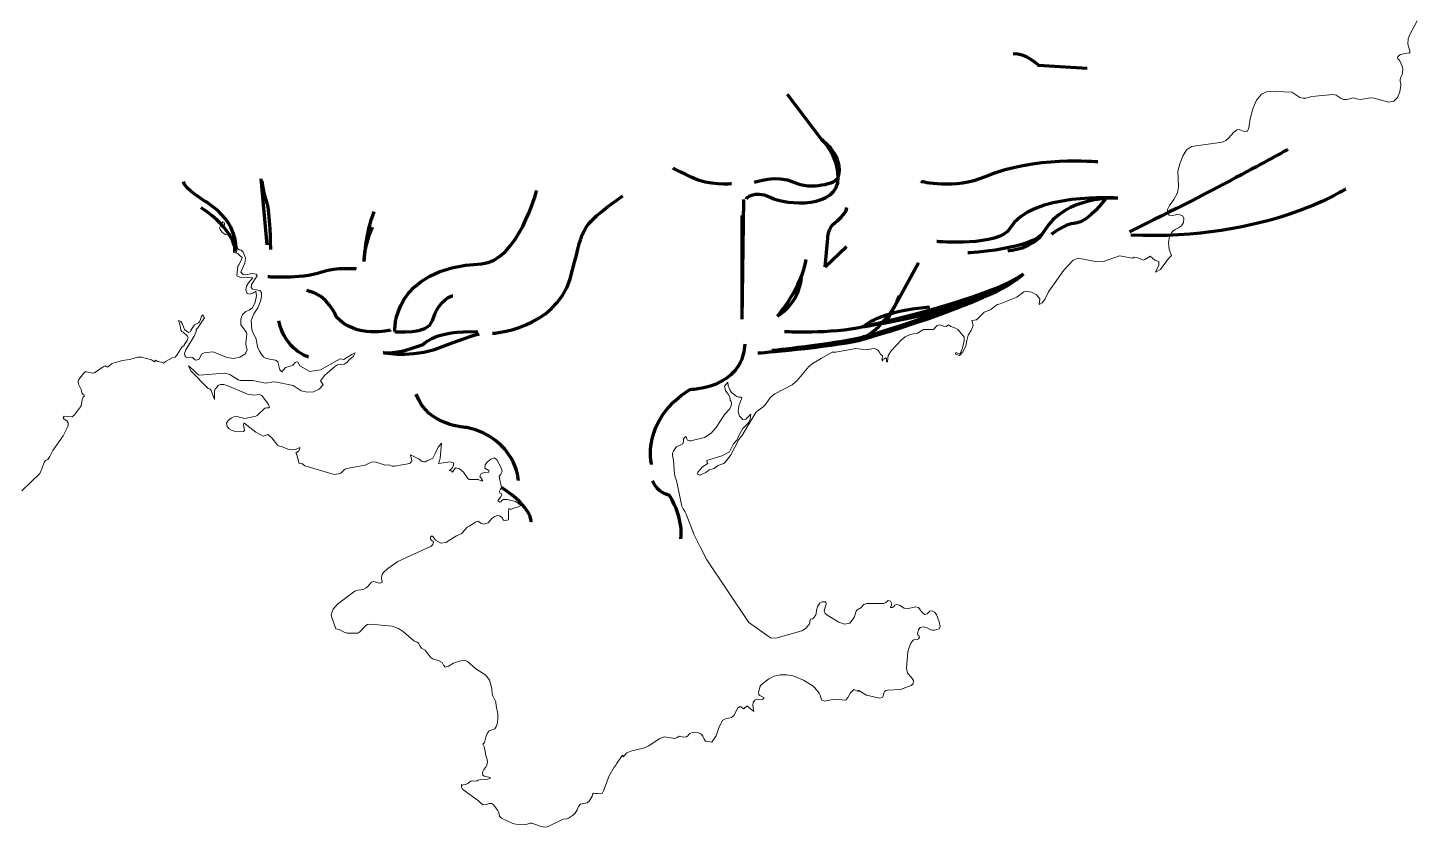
# Model space of a CAD drawing. Extents: x 53 to 3655, y -414 to 1712.
# Drawn here: x 328.3 to 643.2, y -414.1 to -232.9 of the extents above; entities that cross this region are included whole.
import ezdxf

# ---------------------------------------------------------------- set-up
doc = ezdxf.new("R2010")
doc.units = 0
doc.header["$MEASUREMENT"] = 0
for name, color, linetype in [('1-mar', 7, 'Continuous'), ('10-mar', 7, 'Continuous'), ('12-mar', 7, 'Continuous'), ('13-mar', 7, 'Continuous'), ('14-mar', 7, 'Continuous'), ('15-mar', 7, 'Continuous'), ('2-mar', 7, 'Continuous'), ('24-feb', 7, 'Continuous'), ('25-feb', 7, 'Continuous'), ('26-feb', 7, 'Continuous'), ('28-feb', 7, 'Continuous'), ('3-mar', 7, 'Continuous'), ('4-mar', 7, 'Continuous'), ('5-mar', 7, 'Continuous'), ('6-mar', 7, 'Continuous'), ('9-mar', 7, 'Continuous'), ('graphic', 7, 'Continuous')]:
    doc.layers.add(name, color=color, linetype=linetype)

msp = doc.modelspace()

# ---------------------------------------------------------------- linework, layer by layer
at = {"layer": '1-mar', "color": 140, "lineweight": 70, "true_color": 0x00b2ff}
msp.add_lwpolyline([(490.24, -298.92), (490.24, -275.46)], dxfattribs=at)
for points in [[(568.36, -242.12), (568.36, -242.12), (557.38, -241.47), (557.38, -241.47), (557.38, -241.47), (554.4, -238.49), (551.61, -238.86)], [(433.65, -302.15), (433.65, -302.15), (447.8, -301.25), (451.2, -289.79), (454.6, -278.33), (452.27, -278.68), (463.2, -270.98)], [(575.31, -271.52), (575.31, -271.52), (563.31, -270.81), (558.66, -279.04), (556.33, -283.16), (550.42, -283.52), (550.42, -283.52)], [(499.8, -301.74), (499.8, -301.74), (510.4, -302.3), (517.66, -300.63), (517.66, -300.63), (546.95, -294.64), (553.92, -288.66)], [(410.5, -301.47), (410.5, -301.47), (402.68, -303.42), (398.22, -298.4), (398.22, -298.4), (396.45, -293.35), (391.56, -292.49)], [(408.82, -306.49), (408.82, -306.49), (415.24, -307.88), (421.66, -305.37), (428.08, -302.86), (430.59, -302.3), (430.59, -302.3)], [(469.66, -331.88), (469.66, -331.88), (467.15, -322.12), (478.31, -314.86), (478.31, -314.86), (490.31, -314.86), (490.87, -304.53)], [(439.52, -335.51), (439.52, -335.51), (438.96, -326.02), (427.8, -323.51), (427.8, -323.51), (418.87, -323.23), (416.36, -315.98)]]:
    msp.add_open_spline(points, degree=3, knots=[0, 0, 0, 0, 1, 1, 1, 2, 2, 2, 2], dxfattribs=at)
msp.add_open_spline([(626.9, -269.49), (626.9, -269.49), (608.71, -281.31), (578.29, -279.91)], degree=3, dxfattribs=at)
at = {"layer": '10-mar', "color": 140, "lineweight": 70, "true_color": 0x00b2ff}
for points in [[(568.36, -242.12), (557.38, -241.47)], [(490.24, -298.92), (490.24, -275.46)], [(508.99, -287.08), (513.87, -282.47)], [(523.11, -299), (525.45, -294.83)]]:
    msp.add_lwpolyline(points, dxfattribs=at)
for points, knots in [([(491.15, -271.7), (491.15, -271.7), (492.64, -269.47), (496.54, -271.33), (500.45, -273.19), (511.99, -273.9), (511.99, -266.86), (511.99, -261.84), (508.27, -258.3), (508.27, -258.3), (508.27, -258.3), (500.45, -248.07), (500.45, -248.07)], [0, 0, 0, 0, 1, 1, 1, 2, 2, 2, 3, 3, 3, 4, 4, 4, 4]), ([(570.78, -263.33), (570.78, -263.33), (556.1, -262), (545.29, -266.67), (538.4, -269.65), (530.78, -267.79), (530.78, -267.79)], [0, 0, 0, 0, 1, 1, 1, 2, 2, 2, 2]), ([(375.43, -283.6), (375.43, -283.6), (376.52, -277.31), (368.89, -272.47), (368.89, -272.47), (363.61, -269.31), (363.61, -267.83)], [0, 0, 0, 0, 1, 1, 1, 2, 2, 2, 2]), ([(383.4, -283.14), (383.4, -283.14), (383.23, -274.3), (382.56, -272.63), (381.9, -270.96), (381.4, -267.62), (381.4, -267.62)], [0, 0, 0, 0, 1, 1, 1, 2, 2, 2, 2]), ([(575.31, -271.52), (575.31, -271.52), (555.52, -270.16), (550.87, -278.4), (548.54, -282.51), (534.31, -281.37), (534.31, -281.37)], [0, 0, 0, 0, 1, 1, 1, 2, 2, 2, 2]), ([(572.54, -271.71), (572.54, -271.71), (568.65, -276.92), (565.83, -277.17), (563.01, -277.42), (560.31, -279.74), (560.31, -279.74)], [0, 0, 0, 0, 1, 1, 1, 2, 2, 2, 2]), ([(496.9, -306.01), (496.9, -306.01), (510.18, -304.68), (517.44, -303.01), (517.44, -303.01), (546.42, -295.18), (553.92, -288.66)], [0, 0, 0, 0, 1, 1, 1, 2, 2, 2, 2]), ([(410.5, -301.47), (410.5, -301.47), (402.68, -303.42), (398.22, -298.4), (398.22, -298.4), (396.45, -293.35), (391.56, -292.49)], [0, 0, 0, 0, 1, 1, 1, 2, 2, 2, 2]), ([(411.49, -301.77), (411.49, -301.77), (419.1, -302.54), (420.03, -299.27), (421.48, -294.19), (424.63, -293.63), (424.63, -293.63)], [0, 0, 0, 0, 1, 1, 1, 2, 2, 2, 2]), ([(408.82, -306.49), (408.82, -306.49), (411.47, -307.19), (417.89, -304.67), (417.89, -304.67), (420.82, -301.28), (430.31, -301.84)], [0, 0, 0, 0, 1, 1, 1, 2, 2, 2, 2]), ([(469.66, -331.88), (469.66, -331.88), (467.15, -322.12), (478.31, -314.86), (478.31, -314.86), (490.31, -314.86), (490.87, -304.53)], [0, 0, 0, 0, 1, 1, 1, 2, 2, 2, 2]), ([(439.52, -335.51), (439.52, -335.51), (438.96, -326.02), (427.8, -323.51), (427.8, -323.51), (418.87, -323.23), (416.36, -315.98)], [0, 0, 0, 0, 1, 1, 1, 2, 2, 2, 2])]:
    msp.add_open_spline(points, degree=3, knots=knots, dxfattribs=at)
for points in [[(626.9, -269.49), (626.9, -269.49), (608.71, -281.31), (578.29, -279.91)], [(382.73, -289.28), (382.73, -289.28), (389.82, -289.91), (394.97, -288.23)], [(498.24, -298.24), (498.24, -298.24), (502.85, -295.73), (503.68, -289.59)], [(391.91, -307.51), (391.91, -307.51), (386.57, -306.01), (385.24, -299.33)]]:
    msp.add_open_spline(points, degree=3, dxfattribs=at)
at = {"layer": '12-mar', "color": 140, "lineweight": 70, "true_color": 0x00b2ff}
for points in [[(490.24, -298.92), (490.24, -275.46)], [(508.99, -287.08), (513.87, -282.47)]]:
    msp.add_lwpolyline(points, dxfattribs=at)
for points, knots in [([(568.36, -242.12), (568.36, -242.12), (557.38, -241.47), (557.38, -241.47), (557.38, -241.47), (554.4, -238.49), (551.61, -238.86)], [0, 0, 0, 0, 1, 1, 1, 2, 2, 2, 2]), ([(491.15, -271.7), (491.15, -271.7), (492.64, -269.47), (496.54, -271.33), (500.45, -273.19), (511.99, -273.9), (511.99, -266.86), (511.99, -261.84), (508.27, -258.3), (508.27, -258.3), (508.27, -258.3), (500.45, -248.07), (500.45, -248.07)], [0, 0, 0, 0, 1, 1, 1, 2, 2, 2, 3, 3, 3, 4, 4, 4, 4]), ([(570.78, -263.33), (570.78, -263.33), (556.1, -262), (545.29, -266.67), (538.4, -269.65), (530.78, -267.79), (530.78, -267.79)], [0, 0, 0, 0, 1, 1, 1, 2, 2, 2, 2]), ([(375.43, -283.6), (375.43, -283.6), (376.52, -277.31), (368.89, -272.47), (368.89, -272.47), (363.61, -269.31), (363.61, -267.83)], [0, 0, 0, 0, 1, 1, 1, 2, 2, 2, 2]), ([(575.31, -271.52), (575.31, -271.52), (555.52, -270.16), (550.87, -278.4), (548.54, -282.51), (534.31, -281.37), (534.31, -281.37)], [0, 0, 0, 0, 1, 1, 1, 2, 2, 2, 2]), ([(572.54, -271.71), (572.54, -271.71), (568.65, -276.92), (565.83, -277.17), (563.01, -277.42), (560.31, -279.74), (560.31, -279.74)], [0, 0, 0, 0, 1, 1, 1, 2, 2, 2, 2]), ([(382.73, -289.28), (382.73, -289.28), (389.82, -289.91), (394.97, -288.23), (398.44, -287.1), (402.71, -287.51), (402.71, -287.51)], [0, 0, 0, 0, 1, 1, 1, 2, 2, 2, 2]), ([(499.8, -301.74), (499.8, -301.74), (510.4, -302.3), (517.66, -300.63), (517.66, -300.63), (546.5, -296.43), (553.92, -288.66)], [0, 0, 0, 0, 1, 1, 1, 2, 2, 2, 2]), ([(410.5, -301.47), (410.5, -301.47), (402.68, -303.42), (398.22, -298.4), (398.22, -298.4), (396.45, -293.35), (391.56, -292.49)], [0, 0, 0, 0, 1, 1, 1, 2, 2, 2, 2]), ([(411.49, -301.77), (411.49, -301.77), (419.1, -302.54), (420.03, -299.27), (421.48, -294.19), (424.63, -293.63), (424.63, -293.63)], [0, 0, 0, 0, 1, 1, 1, 2, 2, 2, 2]), ([(408.82, -306.49), (408.82, -306.49), (411.47, -307.19), (417.89, -304.67), (417.89, -304.67), (420.82, -301.28), (430.31, -301.84)], [0, 0, 0, 0, 1, 1, 1, 2, 2, 2, 2]), ([(469.66, -331.88), (469.66, -331.88), (467.15, -322.12), (478.31, -314.86), (478.31, -314.86), (490.31, -314.86), (490.87, -304.53)], [0, 0, 0, 0, 1, 1, 1, 2, 2, 2, 2]), ([(439.52, -335.51), (439.52, -335.51), (438.96, -326.02), (427.8, -323.51), (427.8, -323.51), (418.87, -323.23), (416.36, -315.98)], [0, 0, 0, 0, 1, 1, 1, 2, 2, 2, 2])]:
    msp.add_open_spline(points, degree=3, knots=knots, dxfattribs=at)
for points in [[(626.9, -269.49), (626.9, -269.49), (608.71, -281.31), (578.29, -279.91)], [(404.56, -285.89), (404.56, -285.89), (404.4, -282.91), (406.42, -278.08)], [(498.24, -298.24), (498.24, -298.24), (502.85, -295.73), (503.68, -289.59)]]:
    msp.add_open_spline(points, degree=3, dxfattribs=at)
at = {"layer": '13-mar', "color": 140, "lineweight": 70, "true_color": 0x00b2ff}
for points in [[(490.24, -298.92), (490.24, -275.46)], [(508.99, -287.08), (513.87, -282.47)]]:
    msp.add_lwpolyline(points, dxfattribs=at)
for points, knots in [([(568.36, -242.12), (568.36, -242.12), (557.38, -241.47), (557.38, -241.47), (557.38, -241.47), (554.4, -238.49), (551.61, -238.86)], [0, 0, 0, 0, 1, 1, 1, 2, 2, 2, 2]), ([(491.15, -271.7), (491.15, -271.7), (492.64, -269.47), (496.54, -271.33), (500.45, -273.19), (511.99, -273.9), (511.99, -266.86), (511.99, -261.84), (508.27, -258.3), (508.27, -258.3), (508.27, -258.3), (500.45, -248.07), (500.45, -248.07)], [0, 0, 0, 0, 1, 1, 1, 2, 2, 2, 3, 3, 3, 4, 4, 4, 4]), ([(570.78, -263.33), (570.78, -263.33), (556.1, -262), (545.29, -266.67), (538.4, -269.65), (530.78, -267.79), (530.78, -267.79)], [0, 0, 0, 0, 1, 1, 1, 2, 2, 2, 2]), ([(375.43, -283.6), (375.43, -283.6), (376.52, -277.31), (368.89, -272.47), (368.89, -272.47), (363.61, -269.31), (363.61, -267.83)], [0, 0, 0, 0, 1, 1, 1, 2, 2, 2, 2]), ([(575.31, -271.52), (575.31, -271.52), (555.52, -270.16), (550.87, -278.4), (548.54, -282.51), (534.31, -281.37), (534.31, -281.37)], [0, 0, 0, 0, 1, 1, 1, 2, 2, 2, 2]), ([(572.54, -271.71), (572.54, -271.71), (568.65, -276.92), (565.83, -277.17), (563.01, -277.42), (560.31, -279.74), (560.31, -279.74)], [0, 0, 0, 0, 1, 1, 1, 2, 2, 2, 2]), ([(382.73, -289.28), (382.73, -289.28), (389.82, -289.91), (394.97, -288.23), (398.44, -287.1), (402.71, -287.51), (402.71, -287.51)], [0, 0, 0, 0, 1, 1, 1, 2, 2, 2, 2]), ([(493.78, -306.61), (493.78, -306.61), (509.68, -305.36), (516.94, -303.68), (516.94, -303.68), (546.77, -294.91), (553.92, -288.66)], [0, 0, 0, 0, 1, 1, 1, 2, 2, 2, 2]), ([(410.5, -301.47), (410.5, -301.47), (402.68, -303.42), (398.22, -298.4), (398.22, -298.4), (396.45, -293.35), (391.56, -292.49)], [0, 0, 0, 0, 1, 1, 1, 2, 2, 2, 2]), ([(411.49, -301.77), (411.49, -301.77), (419.1, -302.54), (420.03, -299.27), (421.48, -294.19), (424.63, -293.63), (424.63, -293.63)], [0, 0, 0, 0, 1, 1, 1, 2, 2, 2, 2]), ([(408.82, -306.49), (408.82, -306.49), (411.47, -307.19), (417.89, -304.67), (417.89, -304.67), (420.82, -301.28), (430.31, -301.84)], [0, 0, 0, 0, 1, 1, 1, 2, 2, 2, 2]), ([(469.66, -331.88), (469.66, -331.88), (467.15, -322.12), (478.31, -314.86), (478.31, -314.86), (490.31, -314.86), (490.87, -304.53)], [0, 0, 0, 0, 1, 1, 1, 2, 2, 2, 2]), ([(439.52, -335.51), (439.52, -335.51), (438.96, -326.02), (427.8, -323.51), (427.8, -323.51), (418.87, -323.23), (416.36, -315.98)], [0, 0, 0, 0, 1, 1, 1, 2, 2, 2, 2])]:
    msp.add_open_spline(points, degree=3, knots=knots, dxfattribs=at)
for points in [[(613.86, -260.47), (613.86, -260.47), (597.75, -269.56), (577.94, -279.14)], [(404.56, -285.89), (404.56, -285.89), (404.4, -282.91), (406.42, -278.08)], [(498.24, -298.24), (498.24, -298.24), (502.85, -295.73), (503.68, -289.59)], [(516.94, -303.68), (516.94, -303.68), (523.22, -300.61), (525.87, -293.63)]]:
    msp.add_open_spline(points, degree=3, dxfattribs=at)
at = {"layer": '14-mar', "color": 140, "lineweight": 70, "true_color": 0x00b2ff}
for points in [[(490.24, -298.92), (490.24, -275.46)], [(508.99, -287.08), (513.87, -282.47)]]:
    msp.add_lwpolyline(points, dxfattribs=at)
for points, knots in [([(568.36, -242.12), (568.36, -242.12), (557.38, -241.47), (557.38, -241.47), (557.38, -241.47), (554.4, -238.49), (551.61, -238.86)], [0, 0, 0, 0, 1, 1, 1, 2, 2, 2, 2]), ([(491.15, -271.7), (491.15, -271.7), (492.64, -269.47), (496.54, -271.33), (500.45, -273.19), (511.99, -273.9), (511.99, -266.86), (511.99, -261.84), (508.27, -258.3), (508.27, -258.3), (508.27, -258.3), (500.45, -248.07), (500.45, -248.07)], [0, 0, 0, 0, 1, 1, 1, 2, 2, 2, 3, 3, 3, 4, 4, 4, 4]), ([(570.78, -263.33), (570.78, -263.33), (556.1, -262), (545.29, -266.67), (538.4, -269.65), (530.78, -267.79), (530.78, -267.79)], [0, 0, 0, 0, 1, 1, 1, 2, 2, 2, 2]), ([(375.43, -283.6), (375.43, -283.6), (376.52, -277.31), (368.89, -272.47), (368.89, -272.47), (363.61, -269.31), (363.61, -267.83)], [0, 0, 0, 0, 1, 1, 1, 2, 2, 2, 2]), ([(575.31, -271.52), (575.31, -271.52), (555.52, -270.16), (550.87, -278.4), (548.54, -282.51), (534.31, -281.37), (534.31, -281.37)], [0, 0, 0, 0, 1, 1, 1, 2, 2, 2, 2]), ([(572.54, -271.71), (572.54, -271.71), (568.65, -276.92), (565.83, -277.17), (563.01, -277.42), (560.31, -279.74), (560.31, -279.74)], [0, 0, 0, 0, 1, 1, 1, 2, 2, 2, 2]), ([(382.73, -289.28), (382.73, -289.28), (389.82, -289.91), (394.97, -288.23), (398.44, -287.1), (402.71, -287.51), (402.71, -287.51)], [0, 0, 0, 0, 1, 1, 1, 2, 2, 2, 2]), ([(493.78, -306.61), (493.78, -306.61), (509.68, -305.36), (516.94, -303.68), (516.94, -303.68), (546.06, -295.62), (553.92, -288.66)], [0, 0, 0, 0, 1, 1, 1, 2, 2, 2, 2]), ([(410.5, -301.47), (410.5, -301.47), (402.68, -303.42), (398.22, -298.4), (398.22, -298.4), (396.45, -293.35), (391.56, -292.49)], [0, 0, 0, 0, 1, 1, 1, 2, 2, 2, 2]), ([(411.49, -301.77), (411.49, -301.77), (419.1, -302.54), (420.03, -299.27), (421.48, -294.19), (424.63, -293.63), (424.63, -293.63)], [0, 0, 0, 0, 1, 1, 1, 2, 2, 2, 2]), ([(408.82, -306.49), (408.82, -306.49), (411.47, -307.19), (417.89, -304.67), (417.89, -304.67), (420.82, -301.28), (430.31, -301.84)], [0, 0, 0, 0, 1, 1, 1, 2, 2, 2, 2]), ([(469.66, -331.88), (469.66, -331.88), (467.15, -322.12), (478.31, -314.86), (478.31, -314.86), (490.31, -314.86), (490.87, -304.53)], [0, 0, 0, 0, 1, 1, 1, 2, 2, 2, 2]), ([(439.52, -335.51), (439.52, -335.51), (438.96, -326.02), (427.8, -323.51), (427.8, -323.51), (418.87, -323.23), (416.36, -315.98)], [0, 0, 0, 0, 1, 1, 1, 2, 2, 2, 2])]:
    msp.add_open_spline(points, degree=3, knots=knots, dxfattribs=at)
for points in [[(613.86, -260.47), (613.86, -260.47), (597.75, -269.56), (577.94, -279.14)], [(404.56, -285.89), (404.56, -285.89), (404.4, -282.91), (406.42, -278.08)], [(498.24, -298.24), (498.24, -298.24), (502.85, -295.73), (503.68, -289.59)], [(516.94, -303.68), (516.94, -303.68), (523.22, -300.61), (525.87, -293.63)]]:
    msp.add_open_spline(points, degree=3, dxfattribs=at)
at = {"layer": '15-mar', "color": 140, "lineweight": 70, "true_color": 0x00b2ff}
for points in [[(490.24, -298.92), (490.57, -271.82)], [(508.99, -287.08), (513.87, -282.47)]]:
    msp.add_lwpolyline(points, dxfattribs=at)
for points, knots in [([(568.36, -242.12), (568.36, -242.12), (557.38, -241.47), (557.38, -241.47), (557.38, -241.47), (554.4, -238.49), (551.61, -238.86)], [0, 0, 0, 0, 1, 1, 1, 2, 2, 2, 2]), ([(492.99, -267.91), (492.99, -267.91), (498.01, -266.05), (501.92, -267.91), (505.82, -269.77), (511.59, -268.1), (511.99, -266.86), (513.51, -262.08), (508.27, -258.3), (508.27, -258.3), (508.27, -258.3), (500.45, -248.07), (500.45, -248.07)], [0, 0, 0, 0, 1, 1, 1, 2, 2, 2, 3, 3, 3, 4, 4, 4, 4]), ([(570.78, -263.33), (570.78, -263.33), (556.1, -262), (545.29, -266.67), (538.4, -269.65), (530.78, -267.79), (530.78, -267.79)], [0, 0, 0, 0, 1, 1, 1, 2, 2, 2, 2]), ([(487.78, -268.29), (487.78, -268.29), (482.75, -268.84), (478.66, -266.8), (474.57, -264.75), (474.57, -264.75), (474.57, -264.75)], [0, 0, 0, 0, 1, 1, 1, 2, 2, 2, 2]), ([(375.43, -283.6), (375.43, -283.6), (376.52, -277.31), (368.89, -272.47), (368.89, -272.47), (363.61, -269.31), (363.61, -267.83)], [0, 0, 0, 0, 1, 1, 1, 2, 2, 2, 2]), ([(411.49, -301.77), (411.49, -301.77), (410.61, -287.36), (431.13, -286.38), (439.31, -285.99), (443.68, -269.77), (443.68, -269.77)], [0, 0, 0, 0, 1, 1, 1, 2, 2, 2, 2]), ([(575.31, -271.52), (575.31, -271.52), (555.52, -270.16), (550.87, -278.4), (548.54, -282.51), (534.31, -281.37), (534.31, -281.37)], [0, 0, 0, 0, 1, 1, 1, 2, 2, 2, 2]), ([(572.54, -271.71), (572.54, -271.71), (568.65, -276.92), (565.83, -277.17), (563.01, -277.42), (560.31, -279.74), (560.31, -279.74)], [0, 0, 0, 0, 1, 1, 1, 2, 2, 2, 2]), ([(382.73, -289.28), (382.73, -289.28), (389.82, -289.91), (394.97, -288.23), (398.44, -287.1), (402.71, -287.51), (402.71, -287.51)], [0, 0, 0, 0, 1, 1, 1, 2, 2, 2, 2]), ([(493.78, -306.61), (493.78, -306.61), (509.68, -305.36), (516.94, -303.68), (516.94, -303.68), (546.06, -295.62), (553.92, -288.66)], [0, 0, 0, 0, 1, 1, 1, 2, 2, 2, 2]), ([(410.5, -301.47), (410.5, -301.47), (402.68, -303.42), (398.22, -298.4), (398.22, -298.4), (396.45, -293.35), (391.56, -292.49)], [0, 0, 0, 0, 1, 1, 1, 2, 2, 2, 2]), ([(408.82, -306.49), (408.82, -306.49), (411.47, -307.19), (417.89, -304.67), (417.89, -304.67), (420.82, -301.28), (430.31, -301.84)], [0, 0, 0, 0, 1, 1, 1, 2, 2, 2, 2]), ([(469.66, -331.88), (469.66, -331.88), (467.15, -322.12), (478.31, -314.86), (478.31, -314.86), (490.31, -314.86), (490.87, -304.53)], [0, 0, 0, 0, 1, 1, 1, 2, 2, 2, 2]), ([(439.52, -335.51), (439.52, -335.51), (438.96, -326.02), (427.8, -323.51), (427.8, -323.51), (418.87, -323.23), (416.36, -315.98)], [0, 0, 0, 0, 1, 1, 1, 2, 2, 2, 2])]:
    msp.add_open_spline(points, degree=3, knots=knots, dxfattribs=at)
for points in [[(613.86, -260.47), (613.86, -260.47), (597.75, -269.56), (577.94, -279.14)], [(404.56, -285.89), (404.56, -285.89), (404.83, -279.38), (406.84, -274.55)], [(498.24, -298.24), (498.24, -298.24), (503.87, -291.54), (504.71, -285.4)], [(516.94, -303.68), (516.94, -303.68), (523.22, -300.61), (525.87, -293.63)]]:
    msp.add_open_spline(points, degree=3, dxfattribs=at)
at = {"layer": '2-mar', "color": 140, "lineweight": 70, "true_color": 0x00b2ff}
for points in [[(382.59, -282.07), (381.2, -267.14)], [(490.24, -298.92), (490.24, -275.46)]]:
    msp.add_lwpolyline(points, dxfattribs=at)
for points in [[(568.36, -242.12), (568.36, -242.12), (557.38, -241.47), (557.38, -241.47), (557.38, -241.47), (554.4, -238.49), (551.61, -238.86)], [(575.31, -271.52), (575.31, -271.52), (563.31, -270.81), (558.66, -279.04), (556.33, -283.16), (550.42, -283.52), (550.42, -283.52)], [(499.8, -301.74), (499.8, -301.74), (510.4, -302.3), (517.66, -300.63), (517.66, -300.63), (545.25, -296.34), (553.92, -288.66)], [(410.5, -301.47), (410.5, -301.47), (402.68, -303.42), (398.22, -298.4), (398.22, -298.4), (396.45, -293.35), (391.56, -292.49)], [(469.66, -331.88), (469.66, -331.88), (467.15, -322.12), (478.31, -314.86), (478.31, -314.86), (490.31, -314.86), (490.87, -304.53)], [(439.52, -335.51), (439.52, -335.51), (438.96, -326.02), (427.8, -323.51), (427.8, -323.51), (418.87, -323.23), (416.36, -315.98)]]:
    msp.add_open_spline(points, degree=3, knots=[0, 0, 0, 0, 1, 1, 1, 2, 2, 2, 2], dxfattribs=at)
for points in [[(626.9, -269.49), (626.9, -269.49), (608.71, -281.31), (578.29, -279.91)], [(408.82, -306.49), (408.82, -306.49), (411.47, -307.19), (417.89, -304.67)]]:
    msp.add_open_spline(points, degree=3, dxfattribs=at)
at = {"layer": '24-feb', "color": 140, "lineweight": 70, "true_color": 0x00b2ff}
msp.add_open_spline([(476.31, -348.7), (476.31, -348.7), (477.13, -344.47), (473.73, -338.9), (473.73, -338.9), (470.85, -338.28), (469.92, -335.6)], degree=3, knots=[0, 0, 0, 0, 1, 1, 1, 2, 2, 2, 2], dxfattribs=at)
msp.add_open_spline([(442.39, -344.88), (442.39, -344.88), (442.81, -341.76), (435.64, -337.08)], degree=3, dxfattribs=at)
at = {"layer": '25-feb', "color": 140, "lineweight": 70, "true_color": 0x00b2ff}
for points in [[(626.9, -269.49), (626.9, -269.49), (608.71, -281.31), (578.29, -279.91)], [(499.8, -301.74), (499.8, -301.74), (510.4, -302.3), (517.66, -300.63)]]:
    msp.add_open_spline(points, degree=3, dxfattribs=at)
for points in [[(410.5, -301.47), (410.5, -301.47), (402.68, -303.42), (398.22, -298.4), (398.22, -298.4), (396.45, -293.35), (391.56, -292.49)], [(408.82, -306.49), (408.82, -306.49), (415.24, -307.88), (421.66, -305.37), (428.08, -302.86), (430.59, -302.3), (430.59, -302.3)], [(469.66, -331.88), (469.66, -331.88), (467.15, -322.12), (478.31, -314.86), (478.31, -314.86), (490.31, -314.86), (490.87, -304.53)], [(439.52, -335.51), (439.52, -335.51), (438.96, -326.02), (427.8, -323.51), (427.8, -323.51), (418.87, -323.23), (416.36, -315.98)]]:
    msp.add_open_spline(points, degree=3, knots=[0, 0, 0, 0, 1, 1, 1, 2, 2, 2, 2], dxfattribs=at)
at = {"layer": '26-feb', "color": 140, "lineweight": 70, "true_color": 0x00b2ff}
for points in [[(568.36, -242.12), (568.36, -242.12), (557.38, -241.47), (557.38, -241.47), (557.38, -241.47), (554.4, -238.49), (551.61, -238.86)], [(410.5, -301.47), (410.5, -301.47), (402.68, -303.42), (398.22, -298.4), (398.22, -298.4), (396.45, -293.35), (391.56, -292.49)], [(499.8, -301.74), (499.8, -301.74), (510.4, -302.3), (517.66, -300.63), (517.66, -300.63), (521.29, -297), (532.73, -296.16)], [(408.82, -306.49), (408.82, -306.49), (415.24, -307.88), (421.66, -305.37), (428.08, -302.86), (430.59, -302.3), (430.59, -302.3)], [(469.66, -331.88), (469.66, -331.88), (467.15, -322.12), (478.31, -314.86), (478.31, -314.86), (490.31, -314.86), (490.87, -304.53)], [(439.52, -335.51), (439.52, -335.51), (438.96, -326.02), (427.8, -323.51), (427.8, -323.51), (418.87, -323.23), (416.36, -315.98)]]:
    msp.add_open_spline(points, degree=3, knots=[0, 0, 0, 0, 1, 1, 1, 2, 2, 2, 2], dxfattribs=at)
msp.add_open_spline([(626.9, -269.49), (626.9, -269.49), (608.71, -281.31), (578.29, -279.91)], degree=3, dxfattribs=at)
at = {"layer": '28-feb', "color": 140, "lineweight": 70, "true_color": 0x00b2ff}
msp.add_lwpolyline([(490.24, -298.92), (490.24, -275.46)], dxfattribs=at)
for points in [[(568.36, -242.12), (568.36, -242.12), (557.38, -241.47), (557.38, -241.47), (557.38, -241.47), (554.4, -238.49), (551.61, -238.86)], [(433.65, -302.15), (433.65, -302.15), (447.8, -301.25), (451.2, -289.79), (454.6, -278.33), (452.27, -278.68), (463.2, -270.98)], [(575.31, -271.52), (575.31, -271.52), (563.31, -270.81), (558.66, -279.04), (556.33, -283.16), (550.42, -283.52), (550.42, -283.52)], [(499.8, -301.74), (499.8, -301.74), (510.4, -302.3), (517.66, -300.63), (517.66, -300.63), (547.75, -294.28), (553.92, -288.66)], [(410.5, -301.47), (410.5, -301.47), (402.68, -303.42), (398.22, -298.4), (398.22, -298.4), (396.45, -293.35), (391.56, -292.49)], [(408.82, -306.49), (408.82, -306.49), (415.24, -307.88), (421.66, -305.37), (428.08, -302.86), (430.59, -302.3), (430.59, -302.3)], [(469.66, -331.88), (469.66, -331.88), (467.15, -322.12), (478.31, -314.86), (478.31, -314.86), (490.31, -314.86), (490.87, -304.53)], [(439.52, -335.51), (439.52, -335.51), (438.96, -326.02), (427.8, -323.51), (427.8, -323.51), (418.87, -323.23), (416.36, -315.98)]]:
    msp.add_open_spline(points, degree=3, knots=[0, 0, 0, 0, 1, 1, 1, 2, 2, 2, 2], dxfattribs=at)
msp.add_open_spline([(626.9, -269.49), (626.9, -269.49), (608.71, -281.31), (578.29, -279.91)], degree=3, dxfattribs=at)
at = {"layer": '3-mar', "color": 140, "lineweight": 70, "true_color": 0x00b2ff}
for points in [[(382.59, -282.07), (381.2, -267.14)], [(490.24, -298.92), (490.24, -275.46)]]:
    msp.add_lwpolyline(points, dxfattribs=at)
for points in [[(568.36, -242.12), (568.36, -242.12), (557.38, -241.47), (557.38, -241.47), (557.38, -241.47), (554.4, -238.49), (551.61, -238.86)], [(575.31, -271.52), (575.31, -271.52), (563.31, -270.81), (558.66, -279.04), (556.33, -283.16), (541.31, -283.94), (541.31, -283.94)], [(499.8, -301.74), (499.8, -301.74), (510.4, -302.3), (517.66, -300.63), (517.66, -300.63), (547.22, -295.27), (553.92, -288.66)], [(410.5, -301.47), (410.5, -301.47), (402.68, -303.42), (398.22, -298.4), (398.22, -298.4), (396.45, -293.35), (391.56, -292.49)], [(469.66, -331.88), (469.66, -331.88), (467.15, -322.12), (478.31, -314.86), (478.31, -314.86), (490.31, -314.86), (490.87, -304.53)], [(439.52, -335.51), (439.52, -335.51), (438.96, -326.02), (427.8, -323.51), (427.8, -323.51), (418.87, -323.23), (416.36, -315.98)]]:
    msp.add_open_spline(points, degree=3, knots=[0, 0, 0, 0, 1, 1, 1, 2, 2, 2, 2], dxfattribs=at)
for points in [[(626.9, -269.49), (626.9, -269.49), (608.71, -281.31), (578.29, -279.91)], [(375.43, -283.6), (375.43, -283.6), (375.24, -278.58), (367.61, -273.74)], [(408.82, -306.49), (408.82, -306.49), (411.47, -307.19), (417.89, -304.67)]]:
    msp.add_open_spline(points, degree=3, dxfattribs=at)
at = {"layer": '4-mar', "color": 140, "lineweight": 70, "true_color": 0x00b2ff}
for points in [[(382.59, -282.07), (381.2, -267.14)], [(490.24, -298.92), (490.24, -275.46)]]:
    msp.add_lwpolyline(points, dxfattribs=at)
for points in [[(568.36, -242.12), (568.36, -242.12), (557.38, -241.47), (557.38, -241.47), (557.38, -241.47), (554.4, -238.49), (551.61, -238.86)], [(575.31, -271.52), (575.31, -271.52), (563.31, -270.81), (558.66, -279.04), (556.33, -283.16), (541.31, -283.94), (541.31, -283.94)], [(499.8, -301.74), (499.8, -301.74), (510.4, -302.3), (517.66, -300.63), (517.66, -300.63), (547.84, -294.82), (553.92, -288.66)], [(410.5, -301.47), (410.5, -301.47), (402.68, -303.42), (398.22, -298.4), (398.22, -298.4), (396.45, -293.35), (391.56, -292.49)], [(469.66, -331.88), (469.66, -331.88), (467.15, -322.12), (478.31, -314.86), (478.31, -314.86), (490.31, -314.86), (490.87, -304.53)], [(439.52, -335.51), (439.52, -335.51), (438.96, -326.02), (427.8, -323.51), (427.8, -323.51), (418.87, -323.23), (416.36, -315.98)]]:
    msp.add_open_spline(points, degree=3, knots=[0, 0, 0, 0, 1, 1, 1, 2, 2, 2, 2], dxfattribs=at)
for points in [[(626.9, -269.49), (626.9, -269.49), (608.71, -281.31), (578.29, -279.91)], [(375.43, -283.6), (375.43, -283.6), (375.24, -278.58), (367.61, -273.74)], [(408.82, -306.49), (408.82, -306.49), (411.47, -307.19), (417.89, -304.67)]]:
    msp.add_open_spline(points, degree=3, dxfattribs=at)
at = {"layer": '5-mar', "color": 140, "lineweight": 70, "true_color": 0x00b2ff}
for points in [[(382.59, -282.07), (381.2, -267.14)], [(490.24, -298.92), (490.24, -275.46)]]:
    msp.add_lwpolyline(points, dxfattribs=at)
for points in [[(568.36, -242.12), (568.36, -242.12), (557.38, -241.47), (557.38, -241.47), (557.38, -241.47), (554.4, -238.49), (551.61, -238.86)], [(575.31, -271.52), (575.31, -271.52), (563.31, -270.81), (558.66, -279.04), (556.33, -283.16), (541.31, -283.94), (541.31, -283.94)], [(499.8, -301.74), (499.8, -301.74), (510.4, -302.3), (517.66, -300.63), (517.66, -300.63), (547.4, -294.02), (553.92, -288.66)], [(410.5, -301.47), (410.5, -301.47), (402.68, -303.42), (398.22, -298.4), (398.22, -298.4), (396.45, -293.35), (391.56, -292.49)], [(469.66, -331.88), (469.66, -331.88), (467.15, -322.12), (478.31, -314.86), (478.31, -314.86), (490.31, -314.86), (490.87, -304.53)], [(439.52, -335.51), (439.52, -335.51), (438.96, -326.02), (427.8, -323.51), (427.8, -323.51), (418.87, -323.23), (416.36, -315.98)]]:
    msp.add_open_spline(points, degree=3, knots=[0, 0, 0, 0, 1, 1, 1, 2, 2, 2, 2], dxfattribs=at)
for points in [[(626.9, -269.49), (626.9, -269.49), (608.71, -281.31), (578.29, -279.91)], [(375.43, -283.6), (375.43, -283.6), (375.24, -278.58), (367.61, -273.74)], [(408.82, -306.49), (408.82, -306.49), (411.47, -307.19), (417.89, -304.67)]]:
    msp.add_open_spline(points, degree=3, dxfattribs=at)
at = {"layer": '6-mar', "color": 140, "lineweight": 70, "true_color": 0x00b2ff}
for points in [[(382.59, -282.07), (381.2, -267.14)], [(490.24, -298.92), (490.24, -275.46)]]:
    msp.add_lwpolyline(points, dxfattribs=at)
for points, knots in [([(568.36, -242.12), (568.36, -242.12), (557.38, -241.47), (557.38, -241.47), (557.38, -241.47), (554.4, -238.49), (551.61, -238.86)], [0, 0, 0, 0, 1, 1, 1, 2, 2, 2, 2]), ([(491.15, -271.7), (491.15, -271.7), (492.64, -269.47), (496.54, -271.33), (500.45, -273.19), (511.99, -273.9), (511.99, -266.86), (511.99, -261.84), (508.27, -258.3), (508.27, -258.3), (508.27, -258.3), (500.45, -248.07), (500.45, -248.07)], [0, 0, 0, 0, 1, 1, 1, 2, 2, 2, 3, 3, 3, 4, 4, 4, 4]), ([(570.78, -263.33), (570.78, -263.33), (556.1, -262), (545.29, -266.67), (538.4, -269.65), (530.78, -267.79), (530.78, -267.79)], [0, 0, 0, 0, 1, 1, 1, 2, 2, 2, 2]), ([(575.31, -271.52), (575.31, -271.52), (555.52, -270.16), (550.87, -278.4), (548.54, -282.51), (534.31, -281.37), (534.31, -281.37)], [0, 0, 0, 0, 1, 1, 1, 2, 2, 2, 2]), ([(499.8, -301.74), (499.8, -301.74), (510.4, -302.3), (517.66, -300.63), (517.66, -300.63), (548.65, -293.84), (553.92, -288.66)], [0, 0, 0, 0, 1, 1, 1, 2, 2, 2, 2]), ([(410.5, -301.47), (410.5, -301.47), (402.68, -303.42), (398.22, -298.4), (398.22, -298.4), (396.45, -293.35), (391.56, -292.49)], [0, 0, 0, 0, 1, 1, 1, 2, 2, 2, 2]), ([(408.82, -306.49), (408.82, -306.49), (411.47, -307.19), (417.89, -304.67), (417.89, -304.67), (420.82, -301.28), (430.31, -301.84)], [0, 0, 0, 0, 1, 1, 1, 2, 2, 2, 2]), ([(469.66, -331.88), (469.66, -331.88), (467.15, -322.12), (478.31, -314.86), (478.31, -314.86), (490.31, -314.86), (490.87, -304.53)], [0, 0, 0, 0, 1, 1, 1, 2, 2, 2, 2]), ([(439.52, -335.51), (439.52, -335.51), (438.96, -326.02), (427.8, -323.51), (427.8, -323.51), (418.87, -323.23), (416.36, -315.98)], [0, 0, 0, 0, 1, 1, 1, 2, 2, 2, 2])]:
    msp.add_open_spline(points, degree=3, knots=knots, dxfattribs=at)
for points in [[(626.9, -269.49), (626.9, -269.49), (608.71, -281.31), (578.29, -279.91)], [(375.43, -283.6), (375.43, -283.6), (375.24, -278.58), (367.61, -273.74)]]:
    msp.add_open_spline(points, degree=3, dxfattribs=at)
at = {"layer": '9-mar', "color": 140, "lineweight": 70, "true_color": 0x00b2ff}
for points in [[(568.36, -242.12), (557.38, -241.47)], [(490.24, -298.92), (490.24, -275.46)], [(523.11, -299), (530.19, -286.15)]]:
    msp.add_lwpolyline(points, dxfattribs=at)
for points, knots in [([(491.15, -271.7), (491.15, -271.7), (492.64, -269.47), (496.54, -271.33), (500.45, -273.19), (511.99, -273.9), (511.99, -266.86), (511.99, -261.84), (508.27, -258.3), (508.27, -258.3), (508.27, -258.3), (500.45, -248.07), (500.45, -248.07)], [0, 0, 0, 0, 1, 1, 1, 2, 2, 2, 3, 3, 3, 4, 4, 4, 4]), ([(570.78, -263.33), (570.78, -263.33), (556.1, -262), (545.29, -266.67), (538.4, -269.65), (530.78, -267.79), (530.78, -267.79)], [0, 0, 0, 0, 1, 1, 1, 2, 2, 2, 2]), ([(375.43, -283.6), (375.43, -283.6), (376.52, -277.31), (368.89, -272.47), (368.89, -272.47), (363.61, -269.31), (363.61, -267.83)], [0, 0, 0, 0, 1, 1, 1, 2, 2, 2, 2]), ([(383.4, -283.14), (383.4, -283.14), (383.23, -274.3), (382.56, -272.63), (381.9, -270.96), (381.4, -267.62), (381.4, -267.62)], [0, 0, 0, 0, 1, 1, 1, 2, 2, 2, 2]), ([(575.31, -271.52), (575.31, -271.52), (555.52, -270.16), (550.87, -278.4), (548.54, -282.51), (534.31, -281.37), (534.31, -281.37)], [0, 0, 0, 0, 1, 1, 1, 2, 2, 2, 2]), ([(508.99, -287.08), (508.99, -287.08), (509.6, -280.56), (509.6, -280.56), (509.6, -280.56), (509.68, -278.25), (511.22, -277.09), (512.77, -275.93), (513.85, -274.7), (513.92, -273.62)], [0, 0, 0, 0, 1, 1, 1, 2, 2, 2, 3, 3, 3, 3]), ([(572.54, -271.71), (572.54, -271.71), (568.65, -276.92), (565.83, -277.17), (563.01, -277.42), (560.31, -279.74), (560.31, -279.74)], [0, 0, 0, 0, 1, 1, 1, 2, 2, 2, 2]), ([(496.9, -306.01), (496.9, -306.01), (510.18, -304.68), (517.44, -303.01), (517.44, -303.01), (547.58, -294.46), (553.92, -288.66)], [0, 0, 0, 0, 1, 1, 1, 2, 2, 2, 2]), ([(408.82, -306.49), (408.82, -306.49), (411.47, -307.19), (417.89, -304.67), (417.89, -304.67), (420.82, -301.28), (430.31, -301.84)], [0, 0, 0, 0, 1, 1, 1, 2, 2, 2, 2]), ([(469.66, -331.88), (469.66, -331.88), (467.15, -322.12), (478.31, -314.86), (478.31, -314.86), (490.31, -314.86), (490.87, -304.53)], [0, 0, 0, 0, 1, 1, 1, 2, 2, 2, 2]), ([(439.52, -335.51), (439.52, -335.51), (438.96, -326.02), (427.8, -323.51), (427.8, -323.51), (418.87, -323.23), (416.36, -315.98)], [0, 0, 0, 0, 1, 1, 1, 2, 2, 2, 2])]:
    msp.add_open_spline(points, degree=3, knots=knots, dxfattribs=at)
for points in [[(626.9, -269.49), (626.9, -269.49), (608.71, -281.31), (578.29, -279.91)], [(498.24, -298.24), (498.24, -298.24), (502.85, -295.73), (503.68, -289.59)], [(391.91, -307.51), (391.91, -307.51), (386.57, -306.01), (385.24, -299.33)]]:
    msp.add_open_spline(points, degree=3, dxfattribs=at)
at = {"layer": 'graphic', "color": 1, "lineweight": 18, "true_color": 0xf90303}
msp.add_lwpolyline([(643.17, -231.32), (641.49, -234.46), (641.09, -235.44), (641.02, -236.6), (641.53, -238.14), (641.48, -238.6), (641.39, -238.67), (641.17, -238.61), (639.35, -238.96), (639, -239.2), (638.72, -239.67), (638.79, -239.93), (639.06, -240.21), (639.4, -240.75), (639.87, -241.83), (639.93, -242.33), (639.86, -243.1), (639.74, -243.5), (639.39, -244.26), (639.29, -244.69), (639.31, -245.04), (639.46, -245.72), (639.49, -246.03), (639.24, -247.45), (638.7, -248.69), (637.86, -249.53), (636.76, -249.75), (633.43, -248.86), (632.42, -248.79), (630.4, -249.19), (629.43, -249.02), (628.67, -248.77), (627.24, -249.17), (626.5, -249.2), (625.9, -248.92), (624.78, -248.16), (624.11, -248.04), (619.26, -248.48), (617.92, -248.86), (617.26, -248.9), (616.58, -248.73), (614.79, -247.5), (614.69, -247.5), (609.42, -247.29), (607.88, -247.93), (606.73, -249.33), (605.89, -251.26), (605.3, -253.52), (605.03, -255.59), (604.68, -256.38), (603.96, -256.45), (602.8, -255.99), (602.28, -256.08), (601.65, -256.56), (600.42, -257.96), (599.8, -258.49), (598.96, -258.87), (592.01, -259.83), (590.88, -260.61), (590.03, -262.02), (589.4, -263.73), (588.93, -265.45), (589.04, -268.95), (588.85, -270.34), (588.04, -271.86), (587.04, -273.22), (586.62, -274.09), (586.56, -274.86), (586.96, -275.37), (587.61, -275.46), (588.84, -275.27), (589.44, -275.31), (589.98, -275.55), (590.28, -276.09), (590.19, -277.06), (589.74, -277.79), (589.05, -278.26), (588.3, -278.63), (587.68, -279.06), (587.05, -280.18), (586.83, -281.64), (586.98, -283.19), (587.48, -284.53), (587.48, -284.54), (586.81, -285.2), (585.01, -287.73), (583.88, -288.28), (584.62, -286.71), (584.61, -285.92), (583.75, -285.58), (582.67, -284.7), (582.5, -284.78), (582.32, -284.93), (581.46, -285.45), (581.16, -285.58), (579.88, -285.08), (579.03, -284.89), (578.64, -285.11), (575.68, -284.61), (572.1, -285.89), (570.67, -285.95), (566.37, -285.16), (565.23, -285.58), (563.12, -287.81), (559.64, -292.78), (558.77, -294.48), (558.22, -295.28), (557.48, -295.61), (557.62, -294.38), (556.9, -293.44), (555.74, -292.84), (554.63, -292.63), (554, -292.79), (552.47, -293.98), (548.63, -295.5), (548.04, -295.61), (547.68, -295.82), (546.58, -296.73), (546.22, -296.94), (545.05, -297.36), (543.31, -299.08), (542.23, -299.26), (542.52, -300.4), (542.08, -301.49), (541.43, -302.58), (541.1, -303.75), (540.85, -305.07), (540.24, -306.37), (539.43, -307.15), (538.58, -306.92), (538.58, -306.56), (538.83, -306.56), (539.5, -306.86), (540.12, -305.51), (540.52, -303.79), (540.53, -302.93), (540.26, -302.71), (539.05, -301.27), (538.55, -300.99), (537.46, -300.6), (536.99, -300.25), (536.44, -300.59), (535.85, -300.55), (534.93, -300.25), (534.37, -300.41), (534, -300.76), (533.73, -301.11), (533.47, -301.27), (531.29, -301.27), (529.91, -302.11), (528.24, -302.44), (527.17, -302.97), (526.21, -303.72), (523.96, -306.1), (523.32, -307.2), (523.12, -308.6), (522.88, -308.6), (522.89, -307.89), (522.77, -307.73), (522.44, -307.91), (522.11, -308.04), (522.08, -308.35), (522.04, -308.44), (521.88, -308), (521.96, -307.8), (522, -307.49), (522, -307.25), (521.62, -306.99), (521.54, -306.92), (521.25, -306.35), (521.08, -306.12), (520.86, -305.93), (520.17, -305.62), (519.59, -305.64), (518.35, -305.93), (515.94, -305.57), (511.41, -306.43), (510.62, -306.41), (508.14, -307.83), (506.29, -308.9), (505.32, -309.71), (502.64, -312.86), (501.55, -313.86), (497.63, -315.85), (497, -316.3), (496.48, -316.89), (495.47, -318.32), (494.96, -318.82), (493.8, -319.64), (493.3, -320.13), (490.13, -325.38), (489.96, -325.57), (489.43, -326.19), (487.64, -329.67), (486.81, -330.83), (486.05, -331.66), (484.7, -332.13), (483.89, -332.81), (482.75, -333.08), (481.96, -333.68), (480.68, -334.28), (480.09, -334.07), (480.19, -333.61), (481.25, -332.4), (482.4, -331.66), (482.31, -331.48), (482.16, -331.01), (485.63, -329.94), (487.34, -329.04), (488.25, -327.18), (489.04, -326.29), (489.39, -325.47), (490.35, -323.74), (491.56, -322.49), (492.04, -321.7), (492.17, -320.48), (491.6, -321.11), (491.02, -321.61), (490.37, -321.67), (489.57, -320.96), (489.27, -319.89), (489.46, -318.62), (490.13, -316.81), (489.88, -316.65), (489.34, -316.6), (489, -316.51), (488.75, -316.35), (488.33, -315.93), (487.81, -315.59), (487.38, -314.93), (487.04, -314.07), (486.93, -313.19), (486.21, -314.12), (486.46, -315.08), (487.06, -315.96), (487.39, -316.66), (487.49, -317.28), (487.68, -317.64), (487.78, -318.04), (487.64, -318.78), (487.37, -319.32), (486.25, -320.48), (484.28, -323.53), (484.17, -323.66), (483.17, -324.81), (481.7, -325.74), (478.56, -326.52), (478.24, -326.54), (477.83, -326.39), (477.63, -326.1), (477.6, -325.74), (477.52, -325.55), (477.15, -325.74), (476.91, -326.17), (476.88, -326.71), (476.77, -327.18), (475.33, -327.85), (475.21, -328.07), (474.63, -328.88), (474.45, -329.34), (474.41, -329.84), (474.48, -330.22), (474.67, -331.01), (474.84, -334.07), (475, -334.76), (475.32, -335.52), (476.51, -341.33), (476.81, -341.96), (477.2, -342.52), (477.53, -343.12), (479.29, -347.84), (480.74, -350.72), (482.16, -353.52), (491.71, -367.68), (496.64, -371.15), (497.87, -371.26), (503.76, -369.61), (504.45, -369.13), (505.36, -368.16), (505.5, -367.7), (505.53, -367.28), (505.68, -366.96), (506.16, -366.84), (506.34, -366.69), (506.86, -365.97), (506.97, -365.74), (507.07, -364.88), (507.37, -364), (507.81, -363.29), (508.35, -362.97), (509.16, -363.04), (509.24, -363.5), (508.98, -364.23), (508.8, -365.08), (509.04, -365.66), (509.6, -366.13), (512.11, -367.64), (513.42, -368.08), (514.62, -367.83), (515.6, -366.55), (516.05, -365.12), (516.17, -364.9), (517.08, -364.34), (517.8, -363.62), (518.45, -363.39), (522.27, -363.41), (522.78, -363.14), (523.31, -362.7), (523.84, -362.85), (524.09, -363.44), (523.81, -364.29), (524.23, -364.26), (524.54, -364.03), (524.83, -363.76), (525.19, -363.61), (525.82, -363.74), (526.88, -364.45), (527.56, -364.61), (529.51, -364.16), (530.17, -364.29), (531.01, -365.39), (531.58, -365.9), (532.1, -365.74), (532.7, -365.13), (533.25, -365.03), (533.77, -365.32), (534.25, -365.9), (534.84, -367.52), (535.08, -368.63), (534.83, -369.13), (533.75, -369.43), (533.35, -369.45), (532.97, -369.34), (531.99, -368.81), (531.21, -368.69), (530.57, -368.83), (530.13, -369.33), (529.97, -370.27), (530.09, -370.61), (530.3, -370.8), (530.39, -371.01), (530.17, -371.42), (529.89, -371.57), (529.13, -371.63), (528.84, -371.74), (528.4, -372.37), (528.03, -373.33), (527.76, -374.35), (527.48, -377.12), (527.46, -378.14), (527.66, -379.14), (528.57, -380.16), (529, -380.86), (528.94, -381.58), (528.5, -382), (526.1, -382.88), (523.13, -383.02), (522.77, -383.12), (522.44, -383.34), (522.31, -383.61), (522.13, -384.41), (522, -384.66), (521.34, -384.82), (518.4, -384.16), (516.51, -382.99), (516.51, -383.34), (515.47, -382.88), (514.73, -383.62), (514.16, -384.71), (513.66, -385.26), (511.12, -385.1), (508.84, -385.53), (508.17, -385.21), (507.87, -384.16), (507.67, -383.68), (506.69, -382.47), (506.29, -382.09), (504.13, -380.72), (501.73, -379.78), (500.29, -379.54), (498.85, -379.54), (497.49, -379.84), (496.27, -380.42), (494.52, -381.84), (494.23, -382.23), (494.15, -382.78), (493.98, -383.16), (493.87, -383.52), (493.98, -384.01), (494.18, -384.23), (495.14, -384.66), (495.14, -384.94), (494.7, -385.15), (493.61, -385.08), (493.1, -385.26), (492.71, -385.8), (492.65, -386.41), (492.87, -387.83), (491.28, -386.58), (491.15, -386.76), (490.81, -387), (490.58, -387.22), (489.75, -386.72), (489.18, -387.11), (488.42, -388.66), (487.82, -389.19), (486.39, -389.53), (485.8, -389.81), (484.99, -391.33), (484.28, -393.38), (483.36, -394.84), (481.93, -394.6), (481.58, -394.11), (481.27, -393.46), (480.87, -392.9), (480.22, -392.66), (479.1, -392.6), (478.76, -392.66), (478.36, -392.85), (478.11, -393.1), (477.89, -393.36), (477.62, -393.59), (477.02, -393.7), (475.94, -393.44), (475.45, -393.76), (474.92, -393.99), (472.61, -393.59), (471.42, -394.03), (469.08, -395.61), (467.83, -396.17), (465.18, -396.75), (464.08, -397.23), (463.26, -398.12), (463.23, -397.99), (463.23, -397.87), (463.19, -397.81), (463.05, -397.83), (461.73, -399.7), (461.56, -400.03), (461.23, -400.45), (460.1, -402.43), (458.8, -405.82), (458.48, -406.43), (458.19, -406.52), (457.45, -406.42), (456.98, -406.43), (456.62, -406.39), (456.48, -406.43), (456.31, -406.59), (456.3, -406.73), (456.31, -406.88), (456.23, -407.06), (455.54, -408.2), (455.11, -408.55), (453.54, -408.88), (453.13, -409.4), (452.82, -410.11), (452.37, -410.88), (452.01, -411.25), (450.88, -412.03), (450.42, -412.17), (449.66, -412.29), (446.08, -413.99), (445.41, -414.08), (444.65, -413.95), (442.57, -413.13), (442.15, -413.14), (441.45, -413.39), (441.09, -413.45), (438.89, -413.39), (438.21, -413.21), (435.7, -412.03), (435.25, -411.6), (435.06, -410.73), (434.86, -410.3), (433.86, -409.01), (433.48, -408.68), (432.88, -408.72), (432.17, -408.94), (431.46, -408.99), (430.86, -408.51), (430.45, -408.07), (426.88, -405.54), (426.64, -404.98), (426.6, -404.45), (426.6, -404.43), (426.73, -404.57), (427.74, -404.34), (428.01, -404.2), (428.75, -403.64), (429.05, -403.56), (429.76, -403.62), (430.13, -403.58), (430.4, -403.41), (430.88, -403.24), (432.57, -403.2), (433.25, -402.93), (432.79, -402.75), (431.71, -402.54), (431.42, -402.29), (431.37, -401.6), (431.66, -401.02), (432.06, -400.52), (432.34, -400.03), (432.48, -399.28), (432.43, -398.77), (432.1, -397.83), (431.89, -396.54), (431.71, -395.84), (431.42, -395.24), (431.68, -395.03), (431.79, -394.86), (431.89, -394.6), (432.12, -393.66), (432.41, -392.82), (432.85, -392.22), (434.14, -391.77), (434.5, -391.19), (434.73, -390.37), (434.86, -389.46), (434.85, -388.39), (434.48, -386.55), (434.38, -385.76), (434.29, -385.48), (433.71, -384.3), (433.59, -383.88), (433.48, -382.67), (432.95, -380.76), (432.12, -379.65), (429.85, -378.17), (428, -376.49), (427.44, -376.25), (426.07, -376.43), (424.82, -376.92), (423.66, -377.62), (422.89, -377.83), (422.55, -377.38), (422.25, -376.72), (421.53, -376.35), (420.04, -375.92), (419.53, -375.44), (418.37, -373.98), (417.54, -373.49), (417.26, -373.09), (416.88, -372.38), (416.58, -372.15), (415.99, -371.91), (415.71, -371.74), (413.5, -369.83), (412.3, -369.04), (410.93, -368.49), (405.98, -368.05), (405.26, -368.16), (404.74, -368.54), (403.56, -369.82), (403.09, -370.1), (400.71, -370.1), (400, -369.86), (398.85, -369.25), (398.1, -369.13), (397.2, -366.56), (397.06, -365.9), (397.51, -364.64), (398.51, -363.57), (402.44, -360.56), (403.09, -360.38), (403.86, -360.31), (404.47, -360.12), (404.99, -359.82), (405.47, -359.44), (405.77, -359.08), (405.97, -358.76), (406.23, -358.53), (406.74, -358.43), (407.07, -358.49), (407.71, -358.73), (408.1, -358.79), (408.56, -358.63), (408.62, -358.26), (408.51, -357.82), (408.46, -357.47), (408.53, -357.06), (408.65, -356.8), (408.89, -356.46), (409.9, -355.42), (412.18, -353.88), (419.7, -350.37), (420.12, -350.05), (420.28, -349.47), (420.13, -349.29), (419.81, -349.12), (419.56, -348.84), (419.61, -348.35), (419.89, -348.08), (420.2, -348.28), (420.74, -349), (421.92, -349.68), (423.09, -349.54), (425.5, -348.02), (426.7, -347.5), (426.88, -347.19), (427.89, -346.07), (428.38, -345.86), (429.78, -344.95), (430.28, -344.74), (430.53, -344.84), (431.13, -345.29), (431.54, -345.39), (431.88, -345.34), (432.68, -345.1), (433.48, -344.09), (434.15, -343.65), (434.53, -343.49), (434.86, -343.44), (435.2, -343.53), (435.58, -343.72), (435.88, -343.97), (435.99, -344.27), (436.15, -344.51), (436.53, -344.55), (437.24, -344.45), (437.29, -343.88), (437.22, -342.75), (437.3, -341.88), (437.8, -342.11), (438.36, -341.81), (439.49, -341.51), (440.07, -341.16), (439.46, -340.62), (438.83, -340.29), (436.93, -339.78), (436.1, -339.85), (435.72, -340.02), (435.49, -340.31), (435.26, -340.45), (434.86, -340.15), (435.47, -339.31), (435.75, -338.77), (435.64, -338.52), (435.26, -338.36), (435.23, -337.96), (435.41, -337.49), (435.64, -337.08), (435.6, -336.74), (435.18, -335.09), (435.12, -334.55), (435.49, -334.05), (435.8, -333.49), (435.64, -332.79), (435.14, -331.82), (434.64, -330.85), (434.08, -330.34), (433.25, -330.65), (432.53, -331.27), (431.95, -331.98), (431.91, -332.68), (432.8, -333.27), (432.8, -333.62), (431.91, -333.69), (431.06, -333.96), (430.74, -334.55), (431.42, -335.58), (431.09, -335.56), (430.4, -335.25), (428.35, -335.25), (428.06, -335.02), (427.03, -333.61), (426.15, -332.83), (425.27, -332.65), (424.59, -333.62), (424.43, -333.38), (424.28, -333.32), (424.12, -333.32), (423.91, -333.27), (424.46, -332.72), (424.82, -332.07), (424.76, -331.53), (424.02, -331.3), (421.4, -331.66), (421.64, -331.03), (421.76, -330.42), (422.08, -327.08), (421.31, -327.92), (420.75, -329.24), (420.09, -330.47), (419.03, -331.01), (418.77, -331.06), (418.35, -331.29), (418.02, -331.3), (417.7, -331.18), (416.99, -330.65), (415.05, -329.67), (415.35, -331.05), (414.88, -331.69), (411.39, -332.29), (410.93, -332.28), (410.68, -332.21), (410.38, -332.02), (410.16, -331.99), (409.4, -332.04), (409.11, -331.99), (407.3, -331.37), (406.51, -331.3), (406.02, -331.43), (404.78, -332.05), (400.6, -332.8), (400.26, -332.94), (399.92, -333.18), (399.37, -333.77), (399.12, -333.95), (397.79, -334.16), (391.12, -332.21), (390.39, -331.69), (389.96, -331.74), (389.79, -331.66), (389.72, -331.47), (389.62, -330.86), (389.56, -330.65), (389.43, -330.29), (389.29, -329.62), (389.1, -329.34), (389.73, -328.77), (389.93, -328.47), (390.01, -328), (389.02, -328.45), (388.15, -328.55), (387.29, -328.38), (385.81, -327.84), (385.34, -327.76), (384.9, -327.52), (383.66, -325.84), (382.74, -325.05), (381.67, -325.46), (380.02, -324.59), (377.28, -322.46), (377.22, -323), (377.35, -323.65), (377.42, -324.2), (377.16, -324.42), (375.07, -324.35), (374.47, -324.14), (373.96, -323.78), (373.52, -323.29), (373.35, -322.54), (373.77, -321.89), (374.42, -321.39), (374.99, -321.11), (375.67, -321.04), (377.5, -321.44), (380.02, -320.96), (380.32, -320.76), (382.06, -319.14), (382.46, -319.05), (382.9, -319.06), (383.13, -318.91), (382.85, -318.32), (381.33, -316.25), (380.8, -316.03), (379.56, -316.15), (378.1, -315.92), (373.49, -313.99), (372.72, -313.79), (371.99, -313.75), (371.47, -314.01), (370.98, -314.56), (370.79, -314.82), (370.66, -315.19), (370.61, -315.65), (370.66, -317.17), (369.9, -315.13), (369.64, -314.83), (369.17, -314.65), (365.28, -310.69), (364.75, -309.56), (365.81, -310.41), (366.68, -311.36), (367.18, -311.61), (372.98, -311.17), (374.11, -311.51), (376.02, -312.68), (376.15, -312.73), (376.48, -312.86), (379.32, -312.86), (382.18, -313.49), (384.1, -313.17), (384.78, -313.19), (388.43, -314.01), (390.24, -315.19), (391.62, -315.51), (393.06, -315.39), (394.34, -314.83), (395.25, -313.84), (394.63, -312.96), (395.54, -311.71), (397.86, -309.73), (398.49, -309.31), (400.03, -309.13), (400.61, -308.75), (401.12, -308.2), (401.64, -307.82), (402.12, -307.36), (402.5, -306.56), (401.72, -306.94), (400.81, -307.59), (399.91, -308.07), (399.12, -307.91), (394.65, -310.46), (392.22, -310.79), (390.01, -309.56), (389.5, -308.73), (389.31, -308.6), (388.93, -308.75), (388.38, -309.41), (388.08, -309.56), (387.7, -309.61), (387.05, -309.84), (386.71, -309.89), (385.93, -310.88), (385.46, -310.4), (384.99, -308.63), (384.43, -308.24), (382.38, -307.83), (381.83, -307.55), (381.37, -307.04), (380.84, -306.19), (380.4, -305.23), (380.22, -304.42), (380.1, -303.5), (379.79, -302.79), (379.42, -302.1), (379.09, -301.27), (378.95, -299.26), (379.57, -297.75), (380.46, -296.35), (381.15, -294.64), (381.32, -293.68), (381.29, -292.94), (380.94, -292.46), (379.28, -292.15), (378.94, -291.76), (379.05, -291.12), (380.04, -289.62), (380.3, -289.11), (380.11, -288.76), (379.2, -288.64), (377.76, -288.9), (377.12, -288.83), (376.6, -288.28), (377.53, -286.23), (377.65, -285.04), (377.16, -283.78), (376.69, -283.35), (376.28, -283.24), (375.94, -283.03), (375.69, -282.28), (375.58, -281.36), (375.58, -280.83), (375.45, -280.45), (374.99, -279.95), (373.02, -279.01), (372.72, -278.41), (372.88, -277.43), (372.84, -277.07), (372.5, -276.91), (372.37, -277.1), (371.9, -277.97), (371.79, -278.25), (372, -278.8), (372.52, -279.36), (373.16, -279.78), (374.64, -280.16), (374.97, -280.74), (374.95, -283.58), (375.09, -283.85), (375.92, -284.05), (376.14, -284.28), (376.31, -284.51), (376.48, -284.61), (376.9, -284.99), (376.64, -285.81), (376.17, -286.61), (375.92, -286.94), (375.67, -289.15), (376.72, -289.62), (378.22, -289.41), (379.32, -289.6), (378.34, -290.72), (377.89, -291.48), (377.73, -292.29), (378.01, -293.14), (378.6, -293.31), (379.33, -293.05), (380.02, -292.63), (380.17, -293.68), (379.86, -295.12), (379.25, -296.39), (378.52, -296.94), (377.7, -297.2), (377, -297.91), (376.58, -298.96), (376.6, -300.25), (377.85, -301.94), (377.98, -302.27), (377.73, -304.42), (377.83, -305.24), (378, -305.62), (378.03, -305.93), (377.73, -306.56), (377.49, -306.85), (376.76, -307.36), (376.37, -307.55), (374.92, -307.85), (373.48, -307.63), (370.25, -306.39), (368.27, -306.56), (367.7, -306.87), (367.42, -307.53), (367.09, -308.12), (366.36, -308.24), (366.08, -308.09), (365.62, -307.65), (365.31, -307.55), (364.61, -307.61), (364.24, -307.57), (363.97, -307.4), (363.84, -306.72), (364.17, -305.9), (366, -302.79), (366.47, -301.75), (366.46, -301.27), (366.86, -300.91), (368.39, -298.63), (367.99, -298), (367.72, -298.29), (367.5, -298.99), (367.26, -299.59), (367.02, -299.79), (366.38, -300.07), (366.11, -300.25), (365.91, -300.5), (365.27, -301.51), (365.23, -301.69), (365.12, -301.83), (364.75, -301.94), (364.32, -301.67), (363.86, -301.27), (363.37, -300.07), (363.01, -299.47), (362.5, -299.26), (362.87, -300.47), (362.94, -300.78), (363, -301.48), (363.21, -301.77), (363.5, -301.93), (364.54, -302.78), (364.66, -303.14), (364.41, -303.75), (363.79, -304.74), (363.75, -304.91), (363.23, -305.32), (362.1, -307.14), (361.69, -307.55), (361.04, -307.7), (359.56, -308.51), (359.08, -308.9), (358.62, -308.66), (357.69, -308.53), (357.26, -308.24), (357.02, -308.6), (356.39, -308.17), (354.07, -307.55), (353.16, -307.56), (351.46, -308.1), (349.68, -308.35), (348.3, -308.8), (347.58, -308.9), (347.28, -309.09), (346.51, -309.76), (346.22, -309.73), (345.85, -309.56), (345.41, -309.72), (343.45, -311.1), (343.04, -311.21), (341.64, -310.89), (341.31, -310.88), (340.92, -311.24), (339.93, -312.61), (339.73, -313.02), (339.84, -313.66), (340.41, -314.87), (340.63, -315.85), (340.76, -315.85), (341.01, -316.09), (341.17, -316.37), (340.99, -316.51), (340.91, -316.61), (340.79, -316.85), (340.68, -317.12), (340.39, -318.58), (340.31, -318.78), (338.95, -320.6), (338.39, -321.11), (336.6, -320.97), (336.31, -321.28), (336.46, -321.54), (337.22, -322.06), (337.46, -322.46), (337.47, -322.99), (337.32, -323.44), (336.36, -325.36), (334.04, -328.68), (333.32, -330.06), (332.85, -330.72), (332.33, -331.01), (332.04, -331.4), (331.38, -333.28), (331.07, -333.95), (326.99, -337.89)], dxfattribs=at)

doc.saveas('drawing.dxf')
